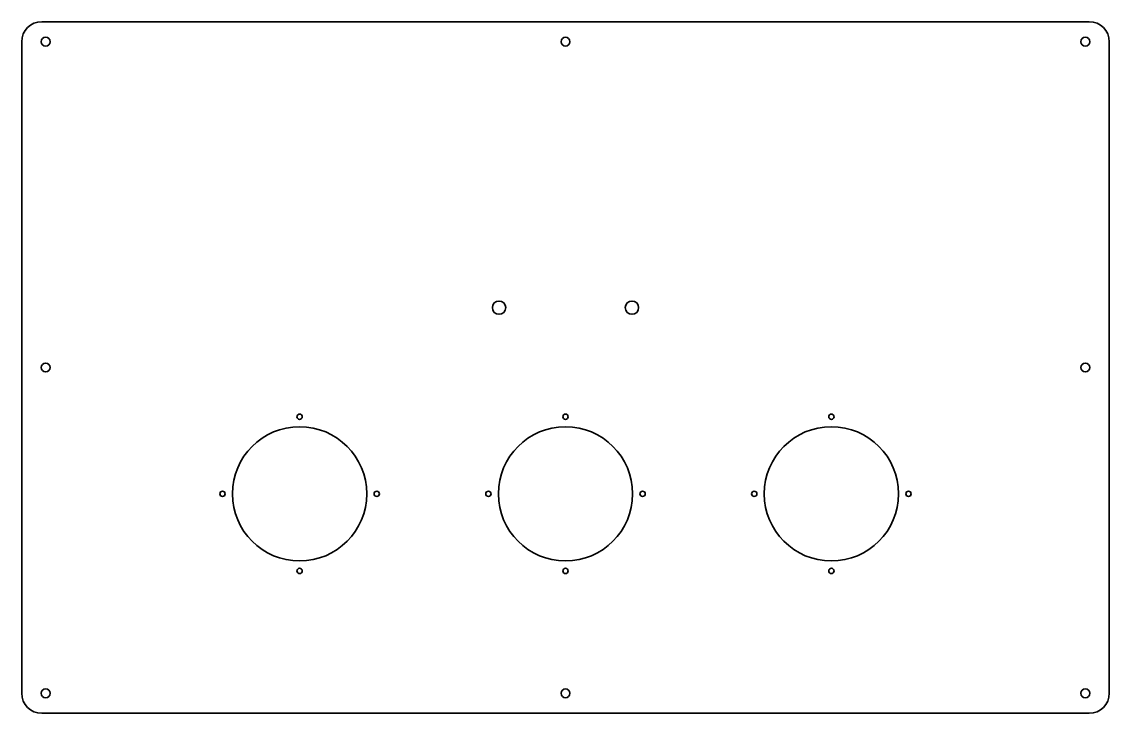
# Model space of a CAD drawing. Header units: inches. Extents: x 0 to 818, y 0 to 520.
import ezdxf

# ---------------------------------------------------------------- set-up
doc = ezdxf.new("R2010")
doc.units = ezdxf.units.IN
doc.header["$MEASUREMENT"] = 0
doc.layers.add('SIMUMAK Visible (ISO)', color=7, linetype='Continuous', lineweight=35)

# ---------------------------------------------------------------- blocks, each defined once
blk = doc.blocks.new('GLD-05-TAPAFM01_Sheet_GLD-05-TAPAFM01')
at = {"layer": 'SIMUMAK Visible (ISO)'}
for p, q in [((-394, 260), (394, 260)), ((-409, -245), (-409, 245)), ((409, 245), (409, -245)), ((394, -260), (-394, -260))]:
    blk.add_line(p, q, dxfattribs=at)
for centre, radius in [((-391, 245), 3.3), ((0, 245), 3.3), ((391, 245), 3.3), ((-50, 45), 5), ((50, 45), 5), ((-391, 0), 3.3), ((391, 0), 3.3), ((-200, -37), 2), ((0, -37), 2), ((200, -37), 2), ((-200, -95), 50.5), ((0, -95), 50.5), ((200, -95), 50.5), ((-258, -95), 2), ((-142, -95), 2), ((-58, -95), 2), ((58, -95), 2), ((142, -95), 2), ((258, -95), 2), ((-200, -153), 2), ((0, -153), 2), ((200, -153), 2), ((-391, -245), 3.3), ((0, -245), 3.3), ((391, -245), 3.3)]:
    blk.add_circle(centre, radius, dxfattribs=at)
at = {"layer": 'SIMUMAK Visible (ISO)', "extrusion": (0, 0, -1)}
for centre, start, end in [((394, 245), 0, 90), ((-394, 245), 90, 180), ((394, -245), 270, 0), ((-394, -245), 180, 270)]:
    blk.add_arc(centre, 15, start, end, dxfattribs=at)

msp = doc.modelspace()

# ---------------------------------------------------------------- block references
msp.add_blockref('GLD-05-TAPAFM01_Sheet_GLD-05-TAPAFM01', (409, 260))

doc.saveas('drawing.dxf')
